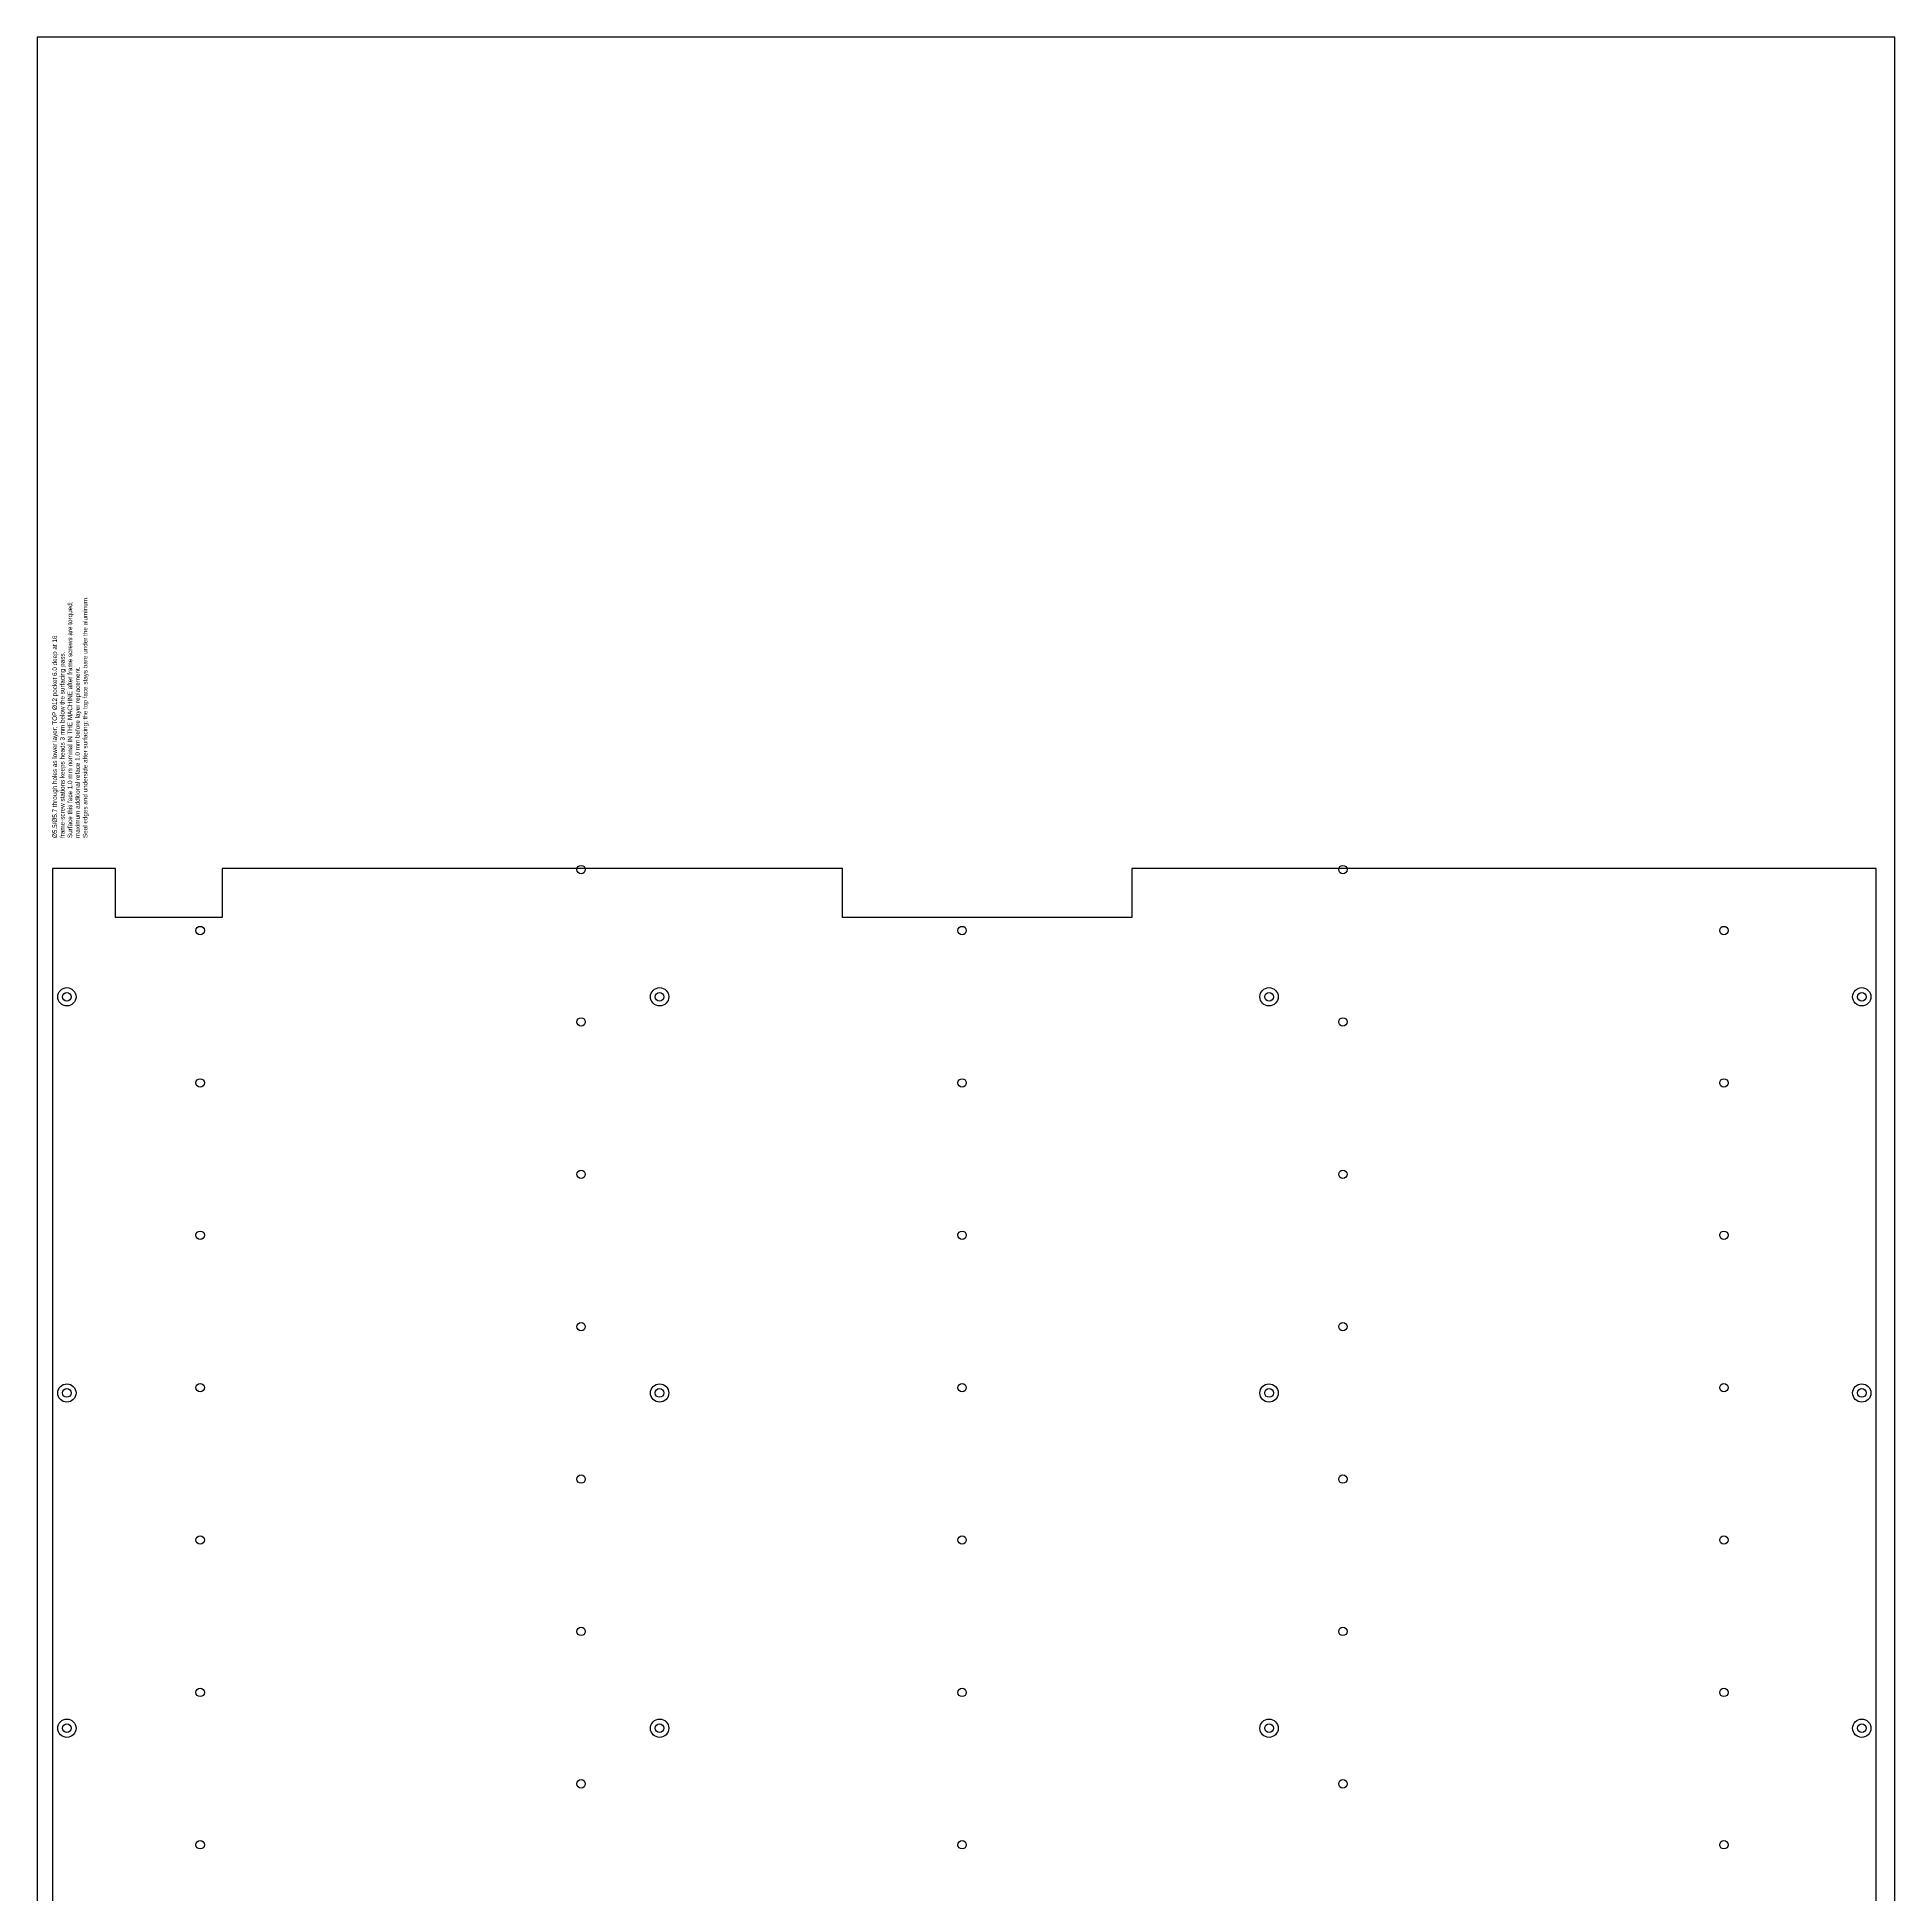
# Model space of a CAD drawing. Header units: millimetres. Extents: x 0 to 1219, y 0 to 2438.
# Drawn here: x 0 to 1219, y 1219 to 2438 of the extents above; entities that cross this region are included whole.
import ezdxf

# ---------------------------------------------------------------- set-up
doc = ezdxf.new("R2010")
doc.units = ezdxf.units.MM
for name, color, linetype in [('CUT_HOLES', 7, 'Continuous'), ('CUT_OUTER', 7, 'Continuous'), ('MACHINING_NOTES', 7, 'Continuous'), ('MILL_TOP_POCKET_DEPTH_6_0', 7, 'Continuous'), ('STOCK_NO_CUT', 7, 'Continuous')]:
    doc.layers.add(name, color=color, linetype=linetype)

msp = doc.modelspace()

# ---------------------------------------------------------------- linework, layer by layer
at = {"layer": 'CUT_HOLES'}
for centre, radius in [((357, 1892.1), 2.75), ((857, 1892.1), 2.75), ((107, 1852.1), 2.75), ((607, 1852.1), 2.75), ((1107, 1852.1), 2.75), ((19.5, 1808.6), 2.85), ((408.5, 1808.6), 2.85), ((808.5, 1808.6), 2.85), ((1197.5, 1808.6), 2.85), ((357, 1792.1), 2.75), ((857, 1792.1), 2.75), ((107, 1752.1), 2.75), ((607, 1752.1), 2.75), ((1107, 1752.1), 2.75), ((357, 1692.1), 2.75), ((857, 1692.1), 2.75), ((107, 1652.1), 2.75), ((607, 1652.1), 2.75), ((1107, 1652.1), 2.75), ((357, 1592.1), 2.75), ((857, 1592.1), 2.75), ((19.5, 1548.6), 2.85), ((107, 1552.1), 2.75), ((408.5, 1548.6), 2.85), ((607, 1552.1), 2.75), ((808.5, 1548.6), 2.85), ((1107, 1552.1), 2.75), ((1197.5, 1548.6), 2.85), ((357, 1492.1), 2.75), ((857, 1492.1), 2.75), ((107, 1452.1), 2.75), ((607, 1452.1), 2.75), ((1107, 1452.1), 2.75), ((357, 1392.1), 2.75), ((857, 1392.1), 2.75), ((107, 1352.1), 2.75), ((607, 1352.1), 2.75), ((1107, 1352.1), 2.75), ((19.5, 1328.6), 2.85), ((408.5, 1328.6), 2.85), ((808.5, 1328.6), 2.85), ((1197.5, 1328.6), 2.85), ((357, 1292.1), 2.75), ((857, 1292.1), 2.75), ((107, 1252.1), 2.75), ((607, 1252.1), 2.75), ((1107, 1252.1), 2.75)]:
    msp.add_circle(centre, radius, dxfattribs=at)
at = {"layer": 'CUT_OUTER'}
msp.add_lwpolyline([(1207, 954.4), (1207, 1892.8), (718.5, 1892.8), (718.5, 1860.6), (528.5, 1860.6), (528.5, 1892.8), (121.5, 1892.8), (121.5, 1860.6), (51.5, 1860.6), (51.5, 1892.8), (10, 1892.8), (10, 954.4)], close=True, dxfattribs=at)
at = {"layer": 'MILL_TOP_POCKET_DEPTH_6_0'}
for centre in [(19.5, 1808.6), (408.5, 1808.6), (808.5, 1808.6), (1197.5, 1808.6), (19.5, 1548.6), (408.5, 1548.6), (808.5, 1548.6), (1197.5, 1548.6), (19.5, 1328.6), (408.5, 1328.6), (808.5, 1328.6), (1197.5, 1328.6)]:
    msp.add_circle(centre, 6, dxfattribs=at)
at = {"layer": 'STOCK_NO_CUT'}
msp.add_lwpolyline([(0, 0), (1219.2, 0), (1219.2, 2438.4), (0, 2438.4)], close=True, dxfattribs=at)

# ---------------------------------------------------------------- texts
at = {"layer": 'MACHINING_NOTES', "insert": (10, 1912.8), "char_height": 3, "width": 150, "attachment_point": 1, "rotation": 90}
msp.add_mtext('Ø5.5/Ø5.7 through holes as lower layer; TOP Ø12 pocket 6.0 deep at 16 frame-screw stations keeps heads 3 mm below the surfacing pass.\\PSurface this face 1.0 mm nominal IN THE MACHINE after frame screws are torqued; maximum additional reface 1.0 mm before layer replacement.\\PSeal edges and underside after surfacing; the top face stays bare under the aluminum.', dxfattribs=at)

doc.saveas('drawing.dxf')
